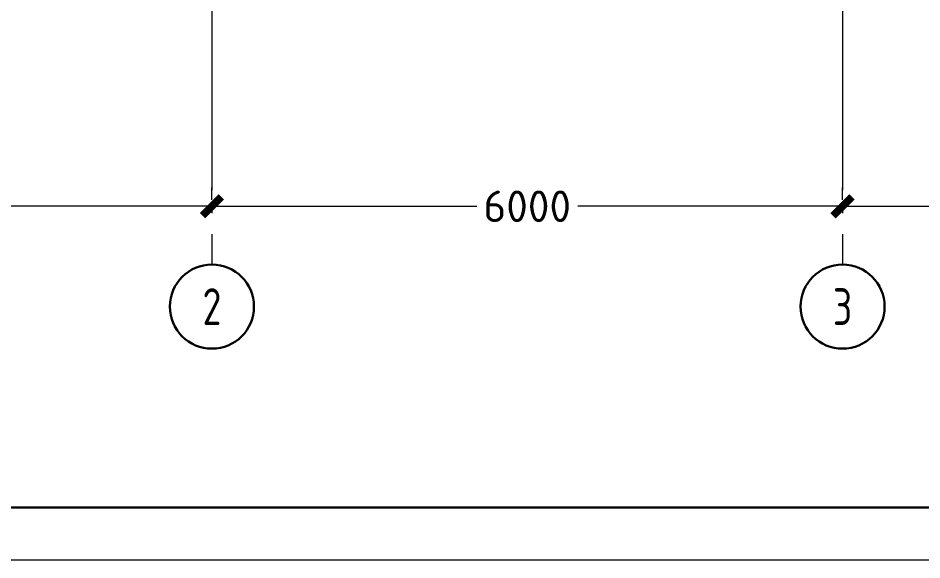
# Model space of a CAD drawing. Extents: x -965262 to 1142518, y -357520 to 71675.
# Drawn here: x -323423 to -314823, y -240088 to -234932 of the extents above; entities that cross this region are included whole.
import ezdxf

# ---------------------------------------------------------------- set-up
doc = ezdxf.new("R2010")
doc.units = 0
doc.header["$LTSCALE"] = 10
doc.linetypes.add('DOTE', pattern=[2.42, 2, -0.2, 0.02, -0.2])
doc.layers.get('0').update_dxf_attribs({"linetype": 'CONTINUOUS', "lineweight": 30})
doc.layers.get('Defpoints').update_dxf_attribs({"linetype": 'CONTINUOUS'})
doc.layers.add('DOTE', color=7, linetype='DOTE', lineweight=9)
doc.styles.add('GOST 2.304', font='isocpeur.ttf', dxfattribs={"width": 0.75, "height": 250})
doc.styles.get("Standard").update_dxf_attribs({"font": 'isocpeur.ttf', "height": 300})
doc.dimstyles.get("Standard").update_dxf_attribs({"dimscale": 100, "dimtxt": 300, "dimasz": 1.8, "dimexe": 1.8, "dimexo": 0.625, "dimgap": 0.9, "dimtad": 0, "dimdec": 0, "dimzin": 0, "dimdsep": 46, "dimtxsty": 'Standard', "dimblk": 'ARCHTICK', "dimcen": 0.9, "dimclrd": 256, "dimclre": 256, "dimclrt": 256, "dimadec": 0, "dimazin": 0, "dimtfac": 1, "dimtdec": 0, "dimtofl": 0, "dimtmove": 0, "dimatfit": 3, "dimfxl": 1, "dimtolj": 1, "dimtzin": 0, "dimlwd": 15, "dimlwe": 15, "dimarcsym": 0})

# ---------------------------------------------------------------- blocks, each defined once
blk = doc.blocks.new('_ArchTick')
at = {"color": 0, "linetype": 'ByBlock', "lineweight": 0, "const_width": 0.4}
blk.add_lwpolyline([(-0.5, -0.5), (0.5, 0.5)], dxfattribs=at)
blk = doc.blocks.new('*D139')
at = {"lineweight": 15, "transparency": 16777216}
for p, q in [((-315578.8, -236660.5), (-315578.8, -236543)), ((-309578.8, -236660.5), (-309578.8, -236543)), ((-315578.8, -236723), (-313058.8, -236723)), ((-309578.8, -236723), (-312098.8, -236723))]:
    blk.add_line(p, q, dxfattribs=at)
at = {"layer": 'Defpoints', "color": 0, "lineweight": 15, "transparency": 16777216}
for p in [(-315578.8, -236723), (-315578.8, -236723), (-309578.8, -236723)]:
    blk.add_point(p, dxfattribs=at)
at = {"lineweight": 15, "transparency": 16777216, "xscale": 180, "yscale": 180, "zscale": 180, "rotation": 180}
blk.add_blockref('_ArchTick', (-315578.8, -236723), dxfattribs=at)
at = {"lineweight": 15, "transparency": 16777216, "xscale": 180, "yscale": 180, "zscale": 180}
blk.add_blockref('_ArchTick', (-309578.8, -236723), dxfattribs=at)
at = {"lineweight": 15, "transparency": 16777216, "insert": (-312578.8, -236723), "char_height": 300, "attachment_point": 5}
blk.add_mtext('\\A1;6000', dxfattribs=at)
blk = doc.blocks.new('*D140')
at = {"lineweight": 15, "transparency": 16777216}
for p, q in [((-321578.8, -236660.5), (-321578.8, -236543)), ((-315578.8, -236660.5), (-315578.8, -236543)), ((-321578.8, -236723), (-319058.8, -236723)), ((-315578.8, -236723), (-318098.8, -236723))]:
    blk.add_line(p, q, dxfattribs=at)
at = {"layer": 'Defpoints', "color": 0, "lineweight": 15, "transparency": 16777216}
for p in [(-321578.8, -236723), (-321578.8, -236723), (-315578.8, -236723)]:
    blk.add_point(p, dxfattribs=at)
at = {"lineweight": 15, "transparency": 16777216, "xscale": 180, "yscale": 180, "zscale": 180, "rotation": 180}
blk.add_blockref('_ArchTick', (-321578.8, -236723), dxfattribs=at)
at = {"lineweight": 15, "transparency": 16777216, "xscale": 180, "yscale": 180, "zscale": 180}
blk.add_blockref('_ArchTick', (-315578.8, -236723), dxfattribs=at)
at = {"lineweight": 15, "transparency": 16777216, "insert": (-318578.8, -236723), "char_height": 300, "attachment_point": 5}
blk.add_mtext('\\A1;6000', dxfattribs=at)
blk = doc.blocks.new('*D141')
at = {"lineweight": 15, "transparency": 16777216}
for p, q in [((-327578.8, -236660.5), (-327578.8, -236543)), ((-321578.8, -236660.5), (-321578.8, -236543)), ((-327578.8, -236723), (-325058.8, -236723)), ((-321578.8, -236723), (-324098.8, -236723))]:
    blk.add_line(p, q, dxfattribs=at)
at = {"layer": 'Defpoints', "color": 0, "lineweight": 15, "transparency": 16777216}
for p in [(-327578.8, -236723), (-327578.8, -236723), (-321578.8, -236723)]:
    blk.add_point(p, dxfattribs=at)
at = {"lineweight": 15, "transparency": 16777216, "xscale": 180, "yscale": 180, "zscale": 180, "rotation": 180}
blk.add_blockref('_ArchTick', (-327578.8, -236723), dxfattribs=at)
at = {"lineweight": 15, "transparency": 16777216, "xscale": 180, "yscale": 180, "zscale": 180}
blk.add_blockref('_ArchTick', (-321578.8, -236723), dxfattribs=at)
at = {"lineweight": 15, "transparency": 16777216, "insert": (-324578.8, -236723), "char_height": 300, "attachment_point": 5}
blk.add_mtext('\\A1;6000', dxfattribs=at)

msp = doc.modelspace()

# ---------------------------------------------------------------- linework, layer by layer
at = {"lineweight": 15, "elevation": -3259.8}
msp.add_lwpolyline([(-226932.4, -240087.8), (-226932.4, -155987.8), (-345832.4, -155987.8), (-345832.4, -240087.8)], close=True, dxfattribs=at)
at = {"elevation": -3259.8}
msp.add_lwpolyline([(-227432.4, -239587.8), (-227432.4, -156487.8), (-343832.4, -156487.8), (-343832.4, -239587.8)], close=True, dxfattribs=at)
at = {"layer": 'DOTE', "ltscale": 100, "extrusion": (0, -1, 0)}
for p, q in [((-321578.8, -227308.6, -4711.1), (-321578.8, -237277.6, -4711.1)), ((-315578.8, -227308.6, -4711.1), (-315578.8, -237277.6, -4711.1))]:
    msp.add_line(p, q, dxfattribs=at)
at = {"layer": 'DOTE', "linetype": 'Continuous', "lineweight": 30}
for centre in [(-321578.8, -237677.6, -4711.1), (-315578.8, -237677.6, -4711.1)]:
    msp.add_circle(centre, 400, dxfattribs=at)

# ---------------------------------------------------------------- texts
at = {"layer": 'DOTE', "linetype": 'Continuous', "lineweight": 30, "ltscale": 100, "char_height": 350, "width": 800, "attachment_point": 5, "style": 'GOST 2.304'}
for s, insert in [('2', (-321578.8, -237677.6, -4711.1)), ('3', (-315578.8, -237677.6, -4711.1))]:
    msp.add_mtext(s, dxfattribs=dict(at, insert=insert))

# ---------------------------------------------------------------- dimensions: what is measured, and where the dimension line sits
at = {"lineweight": 15}
for base, p1, p2, picture, middle in [((-327578.8, -236723, -3259.8), (-321578.8, -236723, -3259.8), (-327578.8, -236723, -3259.8), '*D141', (-324578.8, -236723, -3259.8)), ((-321578.8, -236723, -3259.8), (-315578.8, -236723, -3259.8), (-321578.8, -236723, -3259.8), '*D140', (-318578.8, -236723, -3259.8)), ((-315578.8, -236723, -3259.8), (-309578.8, -236723, -3259.8), (-315578.8, -236723, -3259.8), '*D139', (-312578.8, -236723, -3259.8))]:
    dim = msp.add_linear_dim(base=base, p1=p1, p2=p2, dimstyle='Standard', dxfattribs=at)
    dim.commit()
    dim.dimension.update_dxf_attribs({"geometry": picture, "text_midpoint": middle})

doc.saveas('drawing.dxf')
